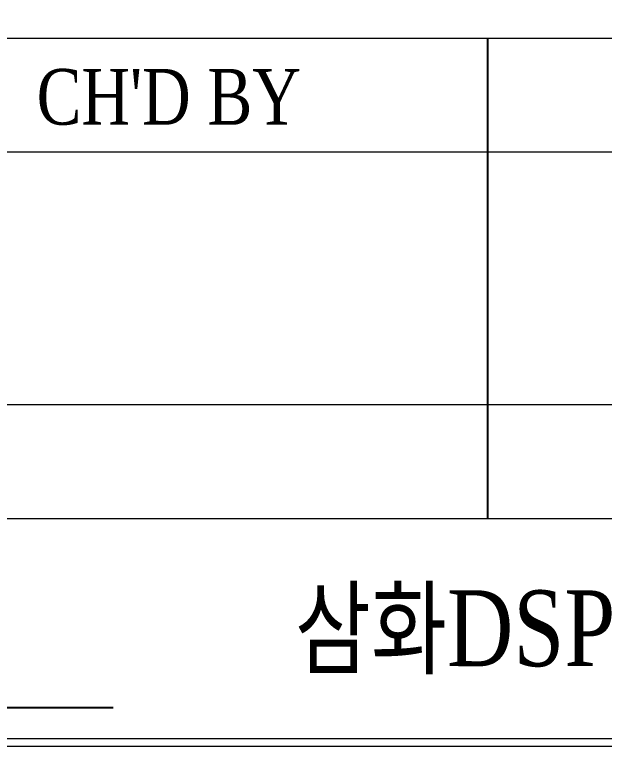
# Model space of a CAD drawing. Header units: millimetres. Extents: x 107 to 2900, y 85 to 3996.
# Drawn here: x 640.7 to 687.4, y 2667.4 to 2725.3 of the extents above; entities that cross this region are included whole.
import ezdxf
from ezdxf.enums import TextEntityAlignment as Align

# ---------------------------------------------------------------- set-up
doc = ezdxf.new("R2010")
doc.units = ezdxf.units.MM
doc.layers.add('40', color=4, linetype='Continuous')
doc.layers.add('70', color=7, linetype='Continuous')
doc.styles.add('SS', font='batang.ttc', dxfattribs={"width": 0.8})

msp = doc.modelspace()

# ---------------------------------------------------------------- linework, layer by layer
at = {"color": 5}
msp.add_line((648.509, 2670.477), (619.248, 2670.477), dxfattribs=at)
at = {"layer": '40', "color": 0}
msp.add_line((678.145, 2685.431), (678.145, 2723.431), dxfattribs=at)
at = {"layer": '40', "color": 0, "lineweight": 13}
for p, q in [((878.145, 2714.431), (578.145, 2714.431)), ((877.745, 2694.431), (578.145, 2694.431)), ((877.745, 2685.431), (578.145, 2685.431))]:
    msp.add_line(p, q, dxfattribs=at)
at = {"layer": '70', "color": 0, "lineweight": 13}
msp.add_line((118.145, 2723.431), (878.145, 2723.431), dxfattribs=at)
for points in [[(878.145, 2667.431), (118.145, 2667.431), (118.145, 3207.431), (878.145, 3207.431)], [(877.545, 2668.031), (118.745, 2668.031), (118.745, 3206.831), (877.545, 3206.831)]]:
    msp.add_lwpolyline(points, close=True, dxfattribs=at)

# ---------------------------------------------------------------- texts
at = {"color": 0, "style": 'SS', "width": 0.8}
msp.add_text('삼화DSP주식회사', height=6, dxfattribs=at).set_placement((662.873, 2673.774))
at = {"layer": '40', "color": 0, "style": 'SS', "width": 0.8}
msp.add_text("CH'D BY", height=4.4, dxfattribs=at).set_placement((652.904, 2716.601), align=Align.CENTER)

doc.saveas('drawing.dxf')
